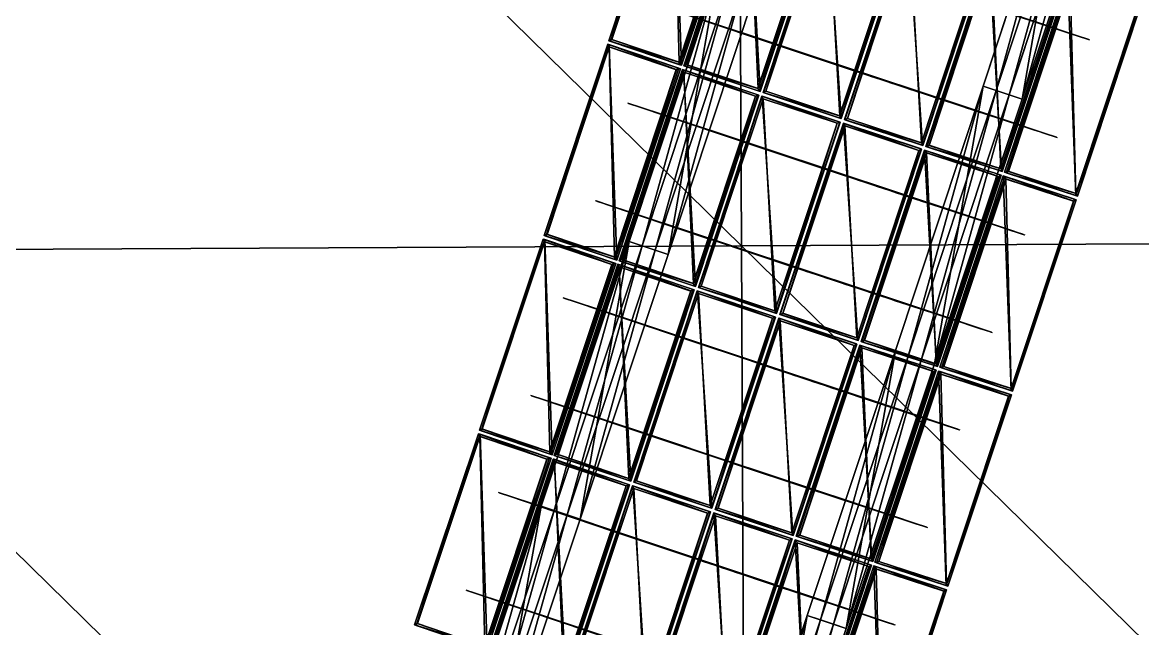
# Model space of a CAD drawing. Extents: x -372 to 678, y -263 to 741.
# Drawn here: x 304.01 to 317.63, y 336.3 to 343.66 of the extents above; entities that cross this region are included whole.
import ezdxf

# ---------------------------------------------------------------- set-up
doc = ezdxf.new("R2010")
doc.units = 0
doc.header["$LTSCALE"] = 0.0254
doc.layers.get('0').update_dxf_attribs({"linetype": 'CONTINUOUS'})
doc.layers.add('LOCATION_SNAPSHOT', color=144, linetype='CONTINUOUS')
doc.layers.add('LOCATION_TERRAIN', color=36, linetype='CONTINUOUS')

# ---------------------------------------------------------------- blocks, each defined once
blk = doc.blocks.new('LOCATION_SNAPSHOT_1')
at = {"color": 8}
mesh = blk.add_polyface(dxfattribs=at)
corners = [(-63.49, 214.773), (675.116, 740.668), (-66.007, 737.092), (677.638, 218.347)]
mesh.append_faces([[corners[k] for k in face] for face in [(0, 1, 2), (1, 0, 3)]], dxfattribs={"vtx0": -1, "color": 8})
blk = doc.blocks.new('LOCATION_TERRAIN_1')
at = {"color": 8}
mesh = blk.add_polyface(dxfattribs=at)
corners = [(312.754, 340.951, 6.52), (312.695, 353.387, 6.148), (300.133, 353.327, 5.016)]
mesh.append_faces([[corners[k] for k in face] for face in [(0, 1, 2)]], dxfattribs={"color": 8})
mesh = blk.add_polyface(dxfattribs=at)
corners = [(325.316, 341.012, 6.969), (325.256, 353.448, 6.771), (312.695, 353.387, 6.148)]
mesh.append_faces([[corners[k] for k in face] for face in [(0, 1, 2)]], dxfattribs={"color": 8})
mesh = blk.add_polyface(dxfattribs=at)
corners = [(325.316, 341.012, 6.969), (312.695, 353.387, 6.148), (312.754, 340.951, 6.52)]
mesh.append_faces([[corners[k] for k in face] for face in [(0, 1, 2)]], dxfattribs={"color": 8})
mesh = blk.add_polyface(dxfattribs=at)
corners = [(312.754, 340.951, 6.52), (300.133, 353.327, 5.016), (300.193, 340.89, 5.497)]
mesh.append_faces([[corners[k] for k in face] for face in [(0, 1, 2)]], dxfattribs={"color": 8})
mesh = blk.add_polyface(dxfattribs=at)
corners = [(325.376, 328.575, 6.893), (325.316, 341.012, 6.969), (312.754, 340.951, 6.52)]
mesh.append_faces([[corners[k] for k in face] for face in [(0, 1, 2)]], dxfattribs={"color": 8})
mesh = blk.add_polyface(dxfattribs=at)
corners = [(312.814, 328.515, 6.467), (312.754, 340.951, 6.52), (300.193, 340.89, 5.497)]
mesh.append_faces([[corners[k] for k in face] for face in [(0, 1, 2)]], dxfattribs={"color": 8})
mesh = blk.add_polyface(dxfattribs=at)
corners = [(312.814, 328.515, 6.467), (300.193, 340.89, 5.497), (300.253, 328.454, 5.627)]
mesh.append_faces([[corners[k] for k in face] for face in [(0, 1, 2)]], dxfattribs={"color": 8})
mesh = blk.add_polyface(dxfattribs=at)
corners = [(325.376, 328.575, 6.893), (312.754, 340.951, 6.52), (312.814, 328.515, 6.467)]
mesh.append_faces([[corners[k] for k in face] for face in [(0, 1, 2)]], dxfattribs={"color": 8})
blk = doc.blocks.new('GROUP_55')
at = {"color": 0}
for p, q in [((223.14, -2.671, 0.906), (219.754, -2.786, 0.871)), ((223.14, -2.671, 1.406), (219.754, -2.786, 1.371)), ((223.14, -2.671, 1.406), (219.754, -2.786, 1.371)), ((223.14, -2.671, 0.906), (219.754, -2.786, 0.871)), ((219.754, -2.786, 0.871), (216.366, -2.9, 0.836)), ((219.754, -2.786, 1.371), (216.366, -2.9, 1.336)), ((219.754, -2.786, 1.371), (216.366, -2.9, 1.336)), ((219.754, -2.786, 0.871), (216.366, -2.9, 0.836)), ((219.754, -2.786, 0.871), (219.76, -2.953, 0.871)), ((219.771, -3.286, 1.371), (219.754, -2.786, 1.371)), ((219.754, -2.786, 1.371), (219.754, -2.786, 0.871)), ((219.754, -2.786, 0.871), (219.76, -2.953, 0.871)), ((219.771, -3.286, 1.371), (219.754, -2.786, 1.371)), ((219.754, -2.786, 1.371), (219.754, -2.786, 0.871)), ((223.145, -2.837, 0.906), (219.76, -2.953, 0.871)), ((223.145, -2.837, 0.906), (219.76, -2.953, 0.871)), ((223.145, -2.837, 1.156), (219.76, -2.953, 1.121)), ((223.145, -2.837, 1.156), (219.76, -2.953, 1.121)), ((216.366, -2.9, 0.836), (212.973, -3.01, 0.801)), ((216.366, -2.9, 1.336), (212.973, -3.01, 1.301)), ((216.366, -2.9, 1.336), (212.973, -3.01, 1.301)), ((216.366, -2.9, 0.836), (212.973, -3.01, 0.801)), ((216.366, -2.9, 0.836), (216.372, -3.066, 0.836)), ((216.383, -3.399, 1.336), (216.366, -2.9, 1.336)), ((216.366, -2.9, 1.336), (216.366, -2.9, 0.836)), ((216.366, -2.9, 0.836), (216.372, -3.066, 0.836)), ((216.383, -3.399, 1.336), (216.366, -2.9, 1.336)), ((216.366, -2.9, 1.336), (216.366, -2.9, 0.836)), ((219.76, -2.953, 0.871), (216.372, -3.066, 0.836)), ((219.76, -2.953, 0.871), (216.372, -3.066, 0.836)), ((219.76, -2.953, 1.121), (216.372, -3.066, 1.086)), ((219.76, -2.953, 1.121), (216.372, -3.066, 1.086)), ((219.76, -2.953, 0.871), (219.76, -2.953, 1.121)), ((219.76, -2.953, 1.121), (219.766, -3.12, 1.121)), ((219.76, -2.953, 0.871), (219.76, -2.953, 1.121)), ((219.76, -2.953, 1.121), (219.766, -3.12, 1.121)), ((216.372, -3.066, 0.836), (212.978, -3.176, 0.801)), ((216.372, -3.066, 0.836), (212.978, -3.176, 0.801)), ((216.372, -3.066, 1.086), (212.978, -3.176, 1.051)), ((216.372, -3.066, 1.086), (212.978, -3.176, 1.051)), ((216.372, -3.066, 0.836), (216.372, -3.066, 1.086)), ((216.372, -3.066, 1.086), (216.377, -3.233, 1.086)), ((216.372, -3.066, 0.836), (216.372, -3.066, 1.086)), ((216.372, -3.066, 1.086), (216.377, -3.233, 1.086)), ((219.766, -3.12, 1.121), (216.377, -3.233, 1.086)), ((219.766, -3.12, 1.121), (216.377, -3.233, 1.086)), ((219.766, -3.12, 0.871), (216.377, -3.233, 0.836)), ((219.766, -3.12, 0.871), (216.377, -3.233, 0.836)), ((223.151, -3.004, 1.156), (219.766, -3.12, 1.121)), ((223.151, -3.004, 1.156), (219.766, -3.12, 1.121)), ((223.151, -3.004, 0.906), (219.766, -3.12, 0.871)), ((223.151, -3.004, 0.906), (219.766, -3.12, 0.871)), ((219.766, -3.12, 1.121), (219.766, -3.12, 0.871)), ((219.766, -3.12, 0.871), (219.771, -3.286, 0.871)), ((219.766, -3.12, 1.121), (219.766, -3.12, 0.871)), ((219.766, -3.12, 0.871), (219.771, -3.286, 0.871)), ((216.377, -3.233, 1.086), (212.984, -3.343, 1.051)), ((216.377, -3.233, 1.086), (212.984, -3.343, 1.051)), ((216.377, -3.233, 0.836), (212.984, -3.343, 0.801)), ((216.377, -3.233, 0.836), (212.984, -3.343, 0.801)), ((216.377, -3.233, 1.086), (216.377, -3.233, 0.836)), ((216.377, -3.233, 0.836), (216.383, -3.399, 0.836)), ((216.377, -3.233, 1.086), (216.377, -3.233, 0.836)), ((216.377, -3.233, 0.836), (216.383, -3.399, 0.836)), ((223.157, -3.17, 0.906), (219.771, -3.286, 0.871)), ((223.157, -3.17, 0.906), (219.771, -3.286, 0.871)), ((223.157, -3.17, 1.406), (219.771, -3.286, 1.371)), ((223.157, -3.17, 1.406), (219.771, -3.286, 1.371)), ((216.383, -3.399, 0.836), (212.989, -3.51, 0.801)), ((216.383, -3.399, 0.836), (212.989, -3.51, 0.801)), ((216.383, -3.399, 1.336), (212.989, -3.51, 1.301)), ((216.383, -3.399, 1.336), (212.989, -3.51, 1.301)), ((219.771, -3.286, 0.871), (216.383, -3.399, 0.836)), ((219.771, -3.286, 0.871), (216.383, -3.399, 0.836)), ((219.771, -3.286, 1.371), (216.383, -3.399, 1.336)), ((219.771, -3.286, 1.371), (216.383, -3.399, 1.336)), ((216.383, -3.399, 0.836), (216.383, -3.399, 1.336)), ((216.383, -3.399, 0.836), (216.383, -3.399, 1.336)), ((219.771, -3.286, 0.871), (219.771, -3.286, 1.371)), ((219.771, -3.286, 0.871), (219.771, -3.286, 1.371))]:
    blk.add_line(p, q, dxfattribs=at)
mesh = blk.add_polyface(dxfattribs=at)
corners = [(223.14, -2.671, 0.906), (219.76, -2.953, 0.871), (219.754, -2.786, 0.871), (223.145, -2.837, 0.906), (226.525, -2.552, 0.941), (226.531, -2.719, 0.941)]
mesh.append_faces([[corners[k] for k in face] for face in [(0, 1, 2), (3, 4, 5)]], dxfattribs={"vtx0": -1, "color": 0})
mesh.append_faces([[corners[k] for k in face] for face in [(1, 0, 3)]], dxfattribs={"vtx0": -1, "vtx1": -1, "color": 0})
mesh.append_faces([[corners[k] for k in face] for face in [(3, 0, 4)]], dxfattribs={"vtx0": -1, "vtx2": -1, "color": 0})
mesh = blk.add_polyface(dxfattribs=at)
corners = [(219.771, -3.286, 1.371), (223.14, -2.671, 1.406), (219.754, -2.786, 1.371), (223.157, -3.17, 1.406), (226.525, -2.552, 1.441), (226.543, -3.052, 1.441)]
mesh.append_faces([[corners[k] for k in face] for face in [(0, 1, 2), (4, 3, 5)]], dxfattribs={"vtx0": -1, "color": 0})
mesh.append_faces([[corners[k] for k in face] for face in [(1, 3, 4)]], dxfattribs={"vtx0": -1, "vtx1": -1, "color": 0})
mesh.append_faces([[corners[k] for k in face] for face in [(1, 0, 3)]], dxfattribs={"vtx0": -1, "vtx2": -1, "color": 0})
mesh = blk.add_polyface(dxfattribs=at)
corners = [(219.754, -2.786, 1.371), (223.14, -2.671, 0.906), (219.754, -2.786, 0.871), (223.14, -2.671, 1.406)]
mesh.append_faces([[corners[k] for k in face] for face in [(0, 1, 2), (1, 0, 3)]], dxfattribs={"vtx0": -1, "color": 0})
mesh = blk.add_polyface(dxfattribs=at)
corners = [(223.145, -2.837, 1.156), (219.766, -3.12, 1.121), (219.76, -2.953, 1.121), (223.151, -3.004, 1.156), (226.531, -2.719, 1.191), (226.537, -2.886, 1.191)]
mesh.append_faces([[corners[k] for k in face] for face in [(0, 1, 2), (3, 4, 5)]], dxfattribs={"vtx0": -1, "color": 0})
mesh.append_faces([[corners[k] for k in face] for face in [(1, 0, 3)]], dxfattribs={"vtx0": -1, "vtx1": -1, "color": 0})
mesh.append_faces([[corners[k] for k in face] for face in [(3, 0, 4)]], dxfattribs={"vtx0": -1, "vtx2": -1, "color": 0})
mesh = blk.add_polyface(dxfattribs=at)
corners = [(219.754, -2.786, 0.871), (216.372, -3.066, 0.836), (216.366, -2.9, 0.836), (219.76, -2.953, 0.871)]
mesh.append_faces([[corners[k] for k in face] for face in [(0, 1, 2), (1, 0, 3)]], dxfattribs={"vtx0": -1, "color": 0})
mesh = blk.add_polyface(dxfattribs=at)
corners = [(216.383, -3.399, 1.336), (219.754, -2.786, 1.371), (216.366, -2.9, 1.336), (219.771, -3.286, 1.371)]
mesh.append_faces([[corners[k] for k in face] for face in [(0, 1, 2), (1, 0, 3)]], dxfattribs={"vtx0": -1, "color": 0})
mesh = blk.add_polyface(dxfattribs=at)
corners = [(216.366, -2.9, 1.336), (219.754, -2.786, 0.871), (216.366, -2.9, 0.836), (219.754, -2.786, 1.371)]
mesh.append_faces([[corners[k] for k in face] for face in [(0, 1, 2), (1, 0, 3)]], dxfattribs={"vtx0": -1, "color": 0})
mesh = blk.add_polyface(dxfattribs=at)
corners = [(223.145, -2.837, 0.906), (219.76, -2.953, 1.121), (219.76, -2.953, 0.871), (223.145, -2.837, 1.156)]
mesh.append_faces([[corners[k] for k in face] for face in [(0, 1, 2), (1, 0, 3)]], dxfattribs={"vtx0": -1, "color": 0})
mesh = blk.add_polyface(dxfattribs=at)
corners = [(216.366, -2.9, 0.836), (212.978, -3.176, 0.801), (212.973, -3.01, 0.801), (216.372, -3.066, 0.836)]
mesh.append_faces([[corners[k] for k in face] for face in [(0, 1, 2), (1, 0, 3)]], dxfattribs={"vtx0": -1, "color": 0})
mesh = blk.add_polyface(dxfattribs=at)
corners = [(212.989, -3.51, 1.301), (216.366, -2.9, 1.336), (212.973, -3.01, 1.301), (216.383, -3.399, 1.336)]
mesh.append_faces([[corners[k] for k in face] for face in [(0, 1, 2), (1, 0, 3)]], dxfattribs={"vtx0": -1, "color": 0})
mesh = blk.add_polyface(dxfattribs=at)
corners = [(212.973, -3.01, 1.301), (216.366, -2.9, 0.836), (212.973, -3.01, 0.801), (216.366, -2.9, 1.336)]
mesh.append_faces([[corners[k] for k in face] for face in [(0, 1, 2), (1, 0, 3)]], dxfattribs={"vtx0": -1, "color": 0})
mesh = blk.add_polyface(dxfattribs=at)
corners = [(219.76, -2.953, 0.871), (216.372, -3.066, 1.086), (216.372, -3.066, 0.836), (219.76, -2.953, 1.121)]
mesh.append_faces([[corners[k] for k in face] for face in [(0, 1, 2), (1, 0, 3)]], dxfattribs={"vtx0": -1, "color": 0})
mesh = blk.add_polyface(dxfattribs=at)
corners = [(219.76, -2.953, 1.121), (216.377, -3.233, 1.086), (216.372, -3.066, 1.086), (219.766, -3.12, 1.121)]
mesh.append_faces([[corners[k] for k in face] for face in [(0, 1, 2), (1, 0, 3)]], dxfattribs={"vtx0": -1, "color": 0})
mesh = blk.add_polyface(dxfattribs=at)
corners = [(223.151, -3.004, 0.906), (219.771, -3.286, 0.871), (219.766, -3.12, 0.871), (223.157, -3.17, 0.906), (226.537, -2.886, 0.941), (226.543, -3.052, 0.941)]
mesh.append_faces([[corners[k] for k in face] for face in [(0, 1, 2), (3, 4, 5)]], dxfattribs={"vtx0": -1, "color": 0})
mesh.append_faces([[corners[k] for k in face] for face in [(1, 0, 3)]], dxfattribs={"vtx0": -1, "vtx1": -1, "color": 0})
mesh.append_faces([[corners[k] for k in face] for face in [(3, 0, 4)]], dxfattribs={"vtx0": -1, "vtx2": -1, "color": 0})
mesh = blk.add_polyface(dxfattribs=at)
corners = [(216.372, -3.066, 0.836), (212.978, -3.176, 1.051), (212.978, -3.176, 0.801), (216.372, -3.066, 1.086)]
mesh.append_faces([[corners[k] for k in face] for face in [(0, 1, 2), (1, 0, 3)]], dxfattribs={"vtx0": -1, "color": 0})
mesh = blk.add_polyface(dxfattribs=at)
corners = [(216.372, -3.066, 1.086), (212.984, -3.343, 1.051), (212.978, -3.176, 1.051), (216.377, -3.233, 1.086)]
mesh.append_faces([[corners[k] for k in face] for face in [(0, 1, 2), (1, 0, 3)]], dxfattribs={"vtx0": -1, "color": 0})
mesh = blk.add_polyface(dxfattribs=at)
corners = [(216.377, -3.233, 1.086), (219.766, -3.12, 0.871), (216.377, -3.233, 0.836), (219.766, -3.12, 1.121)]
mesh.append_faces([[corners[k] for k in face] for face in [(0, 1, 2), (1, 0, 3)]], dxfattribs={"vtx0": -1, "color": 0})
mesh = blk.add_polyface(dxfattribs=at)
corners = [(219.766, -3.12, 0.871), (216.383, -3.399, 0.836), (216.377, -3.233, 0.836), (219.771, -3.286, 0.871)]
mesh.append_faces([[corners[k] for k in face] for face in [(0, 1, 2), (1, 0, 3)]], dxfattribs={"vtx0": -1, "color": 0})
mesh = blk.add_polyface(dxfattribs=at)
corners = [(219.766, -3.12, 1.121), (223.151, -3.004, 0.906), (219.766, -3.12, 0.871), (223.151, -3.004, 1.156)]
mesh.append_faces([[corners[k] for k in face] for face in [(0, 1, 2), (1, 0, 3)]], dxfattribs={"vtx0": -1, "color": 0})
mesh = blk.add_polyface(dxfattribs=at)
corners = [(212.984, -3.343, 1.051), (216.377, -3.233, 0.836), (212.984, -3.343, 0.801), (216.377, -3.233, 1.086)]
mesh.append_faces([[corners[k] for k in face] for face in [(0, 1, 2), (1, 0, 3)]], dxfattribs={"vtx0": -1, "color": 0})
mesh = blk.add_polyface(dxfattribs=at)
corners = [(216.377, -3.233, 0.836), (212.989, -3.51, 0.801), (212.984, -3.343, 0.801), (216.383, -3.399, 0.836)]
mesh.append_faces([[corners[k] for k in face] for face in [(0, 1, 2), (1, 0, 3)]], dxfattribs={"vtx0": -1, "color": 0})
mesh = blk.add_polyface(dxfattribs=at)
corners = [(223.157, -3.17, 0.906), (219.771, -3.286, 1.371), (219.771, -3.286, 0.871), (223.157, -3.17, 1.406)]
mesh.append_faces([[corners[k] for k in face] for face in [(0, 1, 2), (1, 0, 3)]], dxfattribs={"vtx0": -1, "color": 0})
mesh = blk.add_polyface(dxfattribs=at)
corners = [(216.383, -3.399, 0.836), (212.989, -3.51, 1.301), (212.989, -3.51, 0.801), (216.383, -3.399, 1.336)]
mesh.append_faces([[corners[k] for k in face] for face in [(0, 1, 2), (1, 0, 3)]], dxfattribs={"vtx0": -1, "color": 0})
mesh = blk.add_polyface(dxfattribs=at)
corners = [(219.771, -3.286, 0.871), (216.383, -3.399, 1.336), (216.383, -3.399, 0.836), (219.771, -3.286, 1.371)]
mesh.append_faces([[corners[k] for k in face] for face in [(0, 1, 2), (1, 0, 3)]], dxfattribs={"vtx0": -1, "color": 0})
blk = doc.blocks.new('GROUP264_1')
at = {"color": 9}
blk.add_blockref('GROUP_55', (0, 0), dxfattribs=at)
blk = doc.blocks.new('GROUP263_1')
at = {"color": 0}
blk.add_blockref('GROUP264_1', (0, 0), dxfattribs=at)
blk = doc.blocks.new('GROUP_56')
at = {"color": 0}
for p, q in [((226.587, -2.553, 0.941), (223.201, -2.671, 0.906)), ((226.587, -2.553, 1.441), (223.201, -2.671, 1.406)), ((226.587, -2.553, 1.441), (223.201, -2.671, 1.406)), ((226.587, -2.553, 0.941), (223.201, -2.671, 0.906)), ((223.201, -2.671, 0.906), (219.815, -2.787, 0.871)), ((223.201, -2.671, 1.406), (219.815, -2.787, 1.371)), ((223.201, -2.671, 1.406), (219.815, -2.787, 1.371)), ((223.201, -2.671, 0.906), (219.815, -2.787, 0.871)), ((223.201, -2.671, 1.406), (223.201, -2.671, 0.906)), ((223.201, -2.671, 1.406), (223.201, -2.671, 0.906)), ((226.593, -2.72, 0.941), (223.206, -2.838, 0.906)), ((226.593, -2.72, 1.191), (223.206, -2.838, 1.156)), ((226.593, -2.72, 0.941), (223.206, -2.838, 0.906)), ((226.593, -2.72, 1.191), (223.206, -2.838, 1.156)), ((219.815, -2.787, 0.871), (216.426, -2.9, 0.836)), ((219.815, -2.787, 1.371), (216.426, -2.9, 1.336)), ((219.815, -2.787, 1.371), (216.426, -2.9, 1.336)), ((219.815, -2.787, 0.871), (216.426, -2.9, 0.836)), ((219.815, -2.787, 0.871), (219.82, -2.954, 0.871)), ((219.831, -3.287, 1.371), (219.815, -2.787, 1.371)), ((219.815, -2.787, 1.371), (219.815, -2.787, 0.871)), ((219.815, -2.787, 0.871), (219.82, -2.954, 0.871)), ((219.831, -3.287, 1.371), (219.815, -2.787, 1.371)), ((219.815, -2.787, 1.371), (219.815, -2.787, 0.871)), ((223.206, -2.838, 0.906), (219.82, -2.954, 0.871)), ((223.206, -2.838, 0.906), (219.82, -2.954, 0.871)), ((223.206, -2.838, 1.156), (219.82, -2.954, 1.121)), ((223.206, -2.838, 1.156), (219.82, -2.954, 1.121)), ((223.206, -2.838, 0.906), (223.206, -2.838, 1.156)), ((223.206, -2.838, 0.906), (223.206, -2.838, 1.156)), ((216.426, -2.9, 0.836), (213.031, -3.011, 0.801)), ((216.426, -2.9, 1.336), (213.031, -3.011, 1.301)), ((216.426, -2.9, 1.336), (213.031, -3.011, 1.301)), ((216.426, -2.9, 0.836), (213.031, -3.011, 0.801)), ((216.426, -2.9, 0.836), (216.431, -3.067, 0.836)), ((216.442, -3.4, 1.336), (216.426, -2.9, 1.336)), ((216.426, -2.9, 1.336), (216.426, -2.9, 0.836)), ((216.426, -2.9, 0.836), (216.431, -3.067, 0.836)), ((216.442, -3.4, 1.336), (216.426, -2.9, 1.336)), ((216.426, -2.9, 1.336), (216.426, -2.9, 0.836)), ((219.82, -2.954, 0.871), (216.431, -3.067, 0.836)), ((219.82, -2.954, 0.871), (216.431, -3.067, 0.836)), ((219.82, -2.954, 1.121), (216.431, -3.067, 1.086)), ((219.82, -2.954, 1.121), (216.431, -3.067, 1.086)), ((219.82, -2.954, 0.871), (219.82, -2.954, 1.121)), ((219.82, -2.954, 1.121), (219.826, -3.12, 1.121)), ((219.82, -2.954, 0.871), (219.82, -2.954, 1.121)), ((219.82, -2.954, 1.121), (219.826, -3.12, 1.121)), ((226.599, -2.886, 1.191), (223.212, -3.005, 1.156)), ((226.599, -2.886, 0.941), (223.212, -3.005, 0.906)), ((226.599, -2.886, 1.191), (223.212, -3.005, 1.156)), ((226.599, -2.886, 0.941), (223.212, -3.005, 0.906)), ((216.431, -3.067, 0.836), (213.037, -3.177, 0.801)), ((216.431, -3.067, 0.836), (213.037, -3.177, 0.801)), ((216.431, -3.067, 1.086), (213.037, -3.177, 1.051)), ((216.431, -3.067, 1.086), (213.037, -3.177, 1.051)), ((216.431, -3.067, 0.836), (216.431, -3.067, 1.086)), ((216.431, -3.067, 1.086), (216.437, -3.234, 1.086)), ((216.431, -3.067, 0.836), (216.431, -3.067, 1.086)), ((216.431, -3.067, 1.086), (216.437, -3.234, 1.086)), ((219.826, -3.12, 1.121), (216.437, -3.234, 1.086)), ((219.826, -3.12, 1.121), (216.437, -3.234, 1.086)), ((219.826, -3.12, 0.871), (216.437, -3.234, 0.836)), ((219.826, -3.12, 0.871), (216.437, -3.234, 0.836)), ((223.212, -3.005, 1.156), (219.826, -3.12, 1.121)), ((223.212, -3.005, 1.156), (219.826, -3.12, 1.121)), ((223.212, -3.005, 0.906), (219.826, -3.12, 0.871)), ((223.212, -3.005, 0.906), (219.826, -3.12, 0.871)), ((219.826, -3.12, 1.121), (219.826, -3.12, 0.871)), ((219.826, -3.12, 0.871), (219.831, -3.287, 0.871)), ((219.826, -3.12, 1.121), (219.826, -3.12, 0.871)), ((219.826, -3.12, 0.871), (219.831, -3.287, 0.871)), ((223.212, -3.005, 1.156), (223.212, -3.005, 0.906)), ((223.212, -3.005, 1.156), (223.212, -3.005, 0.906)), ((226.605, -3.053, 0.941), (223.218, -3.171, 0.906)), ((226.605, -3.053, 1.441), (223.218, -3.171, 1.406)), ((226.605, -3.053, 0.941), (223.218, -3.171, 0.906)), ((226.605, -3.053, 1.441), (223.218, -3.171, 1.406)), ((216.437, -3.234, 1.086), (213.042, -3.344, 1.051)), ((216.437, -3.234, 1.086), (213.042, -3.344, 1.051)), ((216.437, -3.234, 0.836), (213.042, -3.344, 0.801)), ((216.437, -3.234, 0.836), (213.042, -3.344, 0.801)), ((216.437, -3.234, 1.086), (216.437, -3.234, 0.836)), ((216.437, -3.234, 0.836), (216.442, -3.4, 0.836)), ((216.437, -3.234, 1.086), (216.437, -3.234, 0.836)), ((216.437, -3.234, 0.836), (216.442, -3.4, 0.836)), ((223.218, -3.171, 0.906), (219.831, -3.287, 0.871)), ((223.218, -3.171, 0.906), (219.831, -3.287, 0.871)), ((223.218, -3.171, 1.406), (219.831, -3.287, 1.371)), ((223.218, -3.171, 1.406), (219.831, -3.287, 1.371)), ((223.218, -3.171, 0.906), (223.218, -3.171, 1.406)), ((223.218, -3.171, 0.906), (223.218, -3.171, 1.406)), ((216.442, -3.4, 0.836), (213.047, -3.51, 0.801)), ((216.442, -3.4, 0.836), (213.047, -3.51, 0.801)), ((216.442, -3.4, 1.336), (213.047, -3.51, 1.301)), ((216.442, -3.4, 1.336), (213.047, -3.51, 1.301)), ((219.831, -3.287, 0.871), (216.442, -3.4, 0.836)), ((219.831, -3.287, 0.871), (216.442, -3.4, 0.836)), ((219.831, -3.287, 1.371), (216.442, -3.4, 1.336)), ((219.831, -3.287, 1.371), (216.442, -3.4, 1.336)), ((216.442, -3.4, 0.836), (216.442, -3.4, 1.336)), ((216.442, -3.4, 0.836), (216.442, -3.4, 1.336)), ((219.831, -3.287, 0.871), (219.831, -3.287, 1.371)), ((219.831, -3.287, 0.871), (219.831, -3.287, 1.371))]:
    blk.add_line(p, q, dxfattribs=at)
mesh = blk.add_polyface(dxfattribs=at)
corners = [(223.201, -2.671, 0.906), (219.82, -2.954, 0.871), (219.815, -2.787, 0.871), (223.206, -2.838, 0.906), (226.587, -2.553, 0.941), (226.593, -2.72, 0.941)]
mesh.append_faces([[corners[k] for k in face] for face in [(0, 1, 2), (3, 4, 5)]], dxfattribs={"vtx0": -1, "color": 0})
mesh.append_faces([[corners[k] for k in face] for face in [(1, 0, 3)]], dxfattribs={"vtx0": -1, "vtx1": -1, "color": 0})
mesh.append_faces([[corners[k] for k in face] for face in [(3, 0, 4)]], dxfattribs={"vtx0": -1, "vtx2": -1, "color": 0})
mesh = blk.add_polyface(dxfattribs=at)
corners = [(219.831, -3.287, 1.371), (223.201, -2.671, 1.406), (219.815, -2.787, 1.371), (223.218, -3.171, 1.406), (226.587, -2.553, 1.441), (226.605, -3.053, 1.441)]
mesh.append_faces([[corners[k] for k in face] for face in [(0, 1, 2), (4, 3, 5)]], dxfattribs={"vtx0": -1, "color": 0})
mesh.append_faces([[corners[k] for k in face] for face in [(1, 3, 4)]], dxfattribs={"vtx0": -1, "vtx1": -1, "color": 0})
mesh.append_faces([[corners[k] for k in face] for face in [(1, 0, 3)]], dxfattribs={"vtx0": -1, "vtx2": -1, "color": 0})
mesh = blk.add_polyface(dxfattribs=at)
corners = [(223.201, -2.671, 1.406), (226.587, -2.553, 0.941), (223.201, -2.671, 0.906), (226.587, -2.553, 1.441)]
mesh.append_faces([[corners[k] for k in face] for face in [(0, 1, 2), (1, 0, 3)]], dxfattribs={"vtx0": -1, "color": 0})
mesh = blk.add_polyface(dxfattribs=at)
corners = [(219.815, -2.787, 1.371), (223.201, -2.671, 0.906), (219.815, -2.787, 0.871), (223.201, -2.671, 1.406)]
mesh.append_faces([[corners[k] for k in face] for face in [(0, 1, 2), (1, 0, 3)]], dxfattribs={"vtx0": -1, "color": 0})
mesh = blk.add_polyface(dxfattribs=at)
corners = [(223.206, -2.838, 1.156), (219.826, -3.12, 1.121), (219.82, -2.954, 1.121), (223.212, -3.005, 1.156), (226.593, -2.72, 1.191), (226.599, -2.886, 1.191)]
mesh.append_faces([[corners[k] for k in face] for face in [(0, 1, 2), (3, 4, 5)]], dxfattribs={"vtx0": -1, "color": 0})
mesh.append_faces([[corners[k] for k in face] for face in [(1, 0, 3)]], dxfattribs={"vtx0": -1, "vtx1": -1, "color": 0})
mesh.append_faces([[corners[k] for k in face] for face in [(3, 0, 4)]], dxfattribs={"vtx0": -1, "vtx2": -1, "color": 0})
mesh = blk.add_polyface(dxfattribs=at)
corners = [(226.593, -2.72, 0.941), (223.206, -2.838, 1.156), (223.206, -2.838, 0.906), (226.593, -2.72, 1.191)]
mesh.append_faces([[corners[k] for k in face] for face in [(0, 1, 2), (1, 0, 3)]], dxfattribs={"vtx0": -1, "color": 0})
mesh = blk.add_polyface(dxfattribs=at)
corners = [(219.815, -2.787, 0.871), (216.431, -3.067, 0.836), (216.426, -2.9, 0.836), (219.82, -2.954, 0.871)]
mesh.append_faces([[corners[k] for k in face] for face in [(0, 1, 2), (1, 0, 3)]], dxfattribs={"vtx0": -1, "color": 0})
mesh = blk.add_polyface(dxfattribs=at)
corners = [(216.442, -3.4, 1.336), (219.815, -2.787, 1.371), (216.426, -2.9, 1.336), (219.831, -3.287, 1.371)]
mesh.append_faces([[corners[k] for k in face] for face in [(0, 1, 2), (1, 0, 3)]], dxfattribs={"vtx0": -1, "color": 0})
mesh = blk.add_polyface(dxfattribs=at)
corners = [(216.426, -2.9, 1.336), (219.815, -2.787, 0.871), (216.426, -2.9, 0.836), (219.815, -2.787, 1.371)]
mesh.append_faces([[corners[k] for k in face] for face in [(0, 1, 2), (1, 0, 3)]], dxfattribs={"vtx0": -1, "color": 0})
mesh = blk.add_polyface(dxfattribs=at)
corners = [(223.206, -2.838, 0.906), (219.82, -2.954, 1.121), (219.82, -2.954, 0.871), (223.206, -2.838, 1.156)]
mesh.append_faces([[corners[k] for k in face] for face in [(0, 1, 2), (1, 0, 3)]], dxfattribs={"vtx0": -1, "color": 0})
mesh = blk.add_polyface(dxfattribs=at)
corners = [(216.426, -2.9, 0.836), (213.037, -3.177, 0.801), (213.031, -3.011, 0.801), (216.431, -3.067, 0.836)]
mesh.append_faces([[corners[k] for k in face] for face in [(0, 1, 2), (1, 0, 3)]], dxfattribs={"vtx0": -1, "color": 0})
mesh = blk.add_polyface(dxfattribs=at)
corners = [(213.047, -3.51, 1.301), (216.426, -2.9, 1.336), (213.031, -3.011, 1.301), (216.442, -3.4, 1.336)]
mesh.append_faces([[corners[k] for k in face] for face in [(0, 1, 2), (1, 0, 3)]], dxfattribs={"vtx0": -1, "color": 0})
mesh = blk.add_polyface(dxfattribs=at)
corners = [(213.031, -3.011, 1.301), (216.426, -2.9, 0.836), (213.031, -3.011, 0.801), (216.426, -2.9, 1.336)]
mesh.append_faces([[corners[k] for k in face] for face in [(0, 1, 2), (1, 0, 3)]], dxfattribs={"vtx0": -1, "color": 0})
mesh = blk.add_polyface(dxfattribs=at)
corners = [(219.82, -2.954, 0.871), (216.431, -3.067, 1.086), (216.431, -3.067, 0.836), (219.82, -2.954, 1.121)]
mesh.append_faces([[corners[k] for k in face] for face in [(0, 1, 2), (1, 0, 3)]], dxfattribs={"vtx0": -1, "color": 0})
mesh = blk.add_polyface(dxfattribs=at)
corners = [(219.82, -2.954, 1.121), (216.437, -3.234, 1.086), (216.431, -3.067, 1.086), (219.826, -3.12, 1.121)]
mesh.append_faces([[corners[k] for k in face] for face in [(0, 1, 2), (1, 0, 3)]], dxfattribs={"vtx0": -1, "color": 0})
mesh = blk.add_polyface(dxfattribs=at)
corners = [(223.212, -3.005, 0.906), (219.831, -3.287, 0.871), (219.826, -3.12, 0.871), (223.218, -3.171, 0.906), (226.599, -2.886, 0.941), (226.605, -3.053, 0.941)]
mesh.append_faces([[corners[k] for k in face] for face in [(0, 1, 2), (3, 4, 5)]], dxfattribs={"vtx0": -1, "color": 0})
mesh.append_faces([[corners[k] for k in face] for face in [(1, 0, 3)]], dxfattribs={"vtx0": -1, "vtx1": -1, "color": 0})
mesh.append_faces([[corners[k] for k in face] for face in [(3, 0, 4)]], dxfattribs={"vtx0": -1, "vtx2": -1, "color": 0})
mesh = blk.add_polyface(dxfattribs=at)
corners = [(223.212, -3.005, 1.156), (226.599, -2.886, 0.941), (223.212, -3.005, 0.906), (226.599, -2.886, 1.191)]
mesh.append_faces([[corners[k] for k in face] for face in [(0, 1, 2), (1, 0, 3)]], dxfattribs={"vtx0": -1, "color": 0})
mesh = blk.add_polyface(dxfattribs=at)
corners = [(216.431, -3.067, 0.836), (213.037, -3.177, 1.051), (213.037, -3.177, 0.801), (216.431, -3.067, 1.086)]
mesh.append_faces([[corners[k] for k in face] for face in [(0, 1, 2), (1, 0, 3)]], dxfattribs={"vtx0": -1, "color": 0})
mesh = blk.add_polyface(dxfattribs=at)
corners = [(216.431, -3.067, 1.086), (213.042, -3.344, 1.051), (213.037, -3.177, 1.051), (216.437, -3.234, 1.086)]
mesh.append_faces([[corners[k] for k in face] for face in [(0, 1, 2), (1, 0, 3)]], dxfattribs={"vtx0": -1, "color": 0})
mesh = blk.add_polyface(dxfattribs=at)
corners = [(216.437, -3.234, 1.086), (219.826, -3.12, 0.871), (216.437, -3.234, 0.836), (219.826, -3.12, 1.121)]
mesh.append_faces([[corners[k] for k in face] for face in [(0, 1, 2), (1, 0, 3)]], dxfattribs={"vtx0": -1, "color": 0})
mesh = blk.add_polyface(dxfattribs=at)
corners = [(219.826, -3.12, 0.871), (216.442, -3.4, 0.836), (216.437, -3.234, 0.836), (219.831, -3.287, 0.871)]
mesh.append_faces([[corners[k] for k in face] for face in [(0, 1, 2), (1, 0, 3)]], dxfattribs={"vtx0": -1, "color": 0})
mesh = blk.add_polyface(dxfattribs=at)
corners = [(219.826, -3.12, 1.121), (223.212, -3.005, 0.906), (219.826, -3.12, 0.871), (223.212, -3.005, 1.156)]
mesh.append_faces([[corners[k] for k in face] for face in [(0, 1, 2), (1, 0, 3)]], dxfattribs={"vtx0": -1, "color": 0})
mesh = blk.add_polyface(dxfattribs=at)
corners = [(226.605, -3.053, 0.941), (223.218, -3.171, 1.406), (223.218, -3.171, 0.906), (226.605, -3.053, 1.441)]
mesh.append_faces([[corners[k] for k in face] for face in [(0, 1, 2), (1, 0, 3)]], dxfattribs={"vtx0": -1, "color": 0})
mesh = blk.add_polyface(dxfattribs=at)
corners = [(213.042, -3.344, 1.051), (216.437, -3.234, 0.836), (213.042, -3.344, 0.801), (216.437, -3.234, 1.086)]
mesh.append_faces([[corners[k] for k in face] for face in [(0, 1, 2), (1, 0, 3)]], dxfattribs={"vtx0": -1, "color": 0})
mesh = blk.add_polyface(dxfattribs=at)
corners = [(216.437, -3.234, 0.836), (213.047, -3.51, 0.801), (213.042, -3.344, 0.801), (216.442, -3.4, 0.836)]
mesh.append_faces([[corners[k] for k in face] for face in [(0, 1, 2), (1, 0, 3)]], dxfattribs={"vtx0": -1, "color": 0})
mesh = blk.add_polyface(dxfattribs=at)
corners = [(223.218, -3.171, 0.906), (219.831, -3.287, 1.371), (219.831, -3.287, 0.871), (223.218, -3.171, 1.406)]
mesh.append_faces([[corners[k] for k in face] for face in [(0, 1, 2), (1, 0, 3)]], dxfattribs={"vtx0": -1, "color": 0})
mesh = blk.add_polyface(dxfattribs=at)
corners = [(216.442, -3.4, 0.836), (213.047, -3.51, 1.301), (213.047, -3.51, 0.801), (216.442, -3.4, 1.336)]
mesh.append_faces([[corners[k] for k in face] for face in [(0, 1, 2), (1, 0, 3)]], dxfattribs={"vtx0": -1, "color": 0})
mesh = blk.add_polyface(dxfattribs=at)
corners = [(219.831, -3.287, 0.871), (216.442, -3.4, 1.336), (216.442, -3.4, 0.836), (219.831, -3.287, 1.371)]
mesh.append_faces([[corners[k] for k in face] for face in [(0, 1, 2), (1, 0, 3)]], dxfattribs={"vtx0": -1, "color": 0})
blk = doc.blocks.new('GROUP265_1')
at = {"color": 9}
blk.add_blockref('GROUP_56', (0, 0), dxfattribs=at)
blk = doc.blocks.new('GROUP264_2')
at = {"color": 0}
blk.add_blockref('GROUP265_1', (0, 0), dxfattribs=at)
blk = doc.blocks.new('SOLAR_PANEL_1')
at = {"color": 0}
for p, q in [((0, 0.025), (0, 2.475)), ((0, 2.475), (1, 2.475)), ((0, 2.475), (1, 2.475)), ((0, 2.475), (0, 2.475, 0.05)), ((0, 2.475, 0.05), (1, 2.475, 0.05)), ((0, 0.025), (0, 2.475)), ((0, 0.025, 0.05), (0, 2.475, 0.05)), ((0, 2.475), (0, 2.475, 0.05)), ((0, 2.475, 0.05), (1, 2.475, 0.05)), ((0, 0.025, 0.05), (0, 2.475, 0.05)), ((1, 2.475), (1, 0.025)), ((1, 2.475), (1, 0.025)), ((1, 2.475), (1, 2.475, 0.05)), ((1, 2.475, 0.05), (1, 0.025, 0.05)), ((1, 2.475), (1, 2.475, 0.05)), ((1, 2.475, 0.05), (1, 0.025, 0.05)), ((0.975, 2.45, 0.05), (0.025, 2.45, 0.05)), ((0.025, 2.45, 0.05), (0.025, 0.05, 0.05)), ((0.975, 2.45, 0.05), (0.025, 2.45, 0.05)), ((0.025, 2.45, 0.05), (0.025, 2.45, 0.04)), ((0.975, 2.45, 0.04), (0.025, 2.45, 0.04)), ((0.025, 2.45, 0.05), (0.025, 0.05, 0.05)), ((0.025, 2.45, 0.04), (0.025, 0.05, 0.04)), ((0.025, 2.45, 0.05), (0.025, 2.45, 0.04)), ((0.025, 2.45, 0.04), (0.025, 0.05, 0.04)), ((0.975, 2.45, 0.04), (0.025, 2.45, 0.04)), ((0.975, 0.05, 0.05), (0.975, 2.45, 0.05)), ((0.975, 2.45, 0.05), (0.975, 2.45, 0.04)), ((0.975, 0.05, 0.05), (0.975, 2.45, 0.05)), ((0.975, 2.45, 0.05), (0.975, 2.45, 0.04)), ((0.975, 0.05, 0.04), (0.975, 2.45, 0.04)), ((0.975, 0.05, 0.04), (0.975, 2.45, 0.04)), ((1, 0.025), (0, 0.025)), ((0, 0.025), (0, 0.025, 0.05)), ((1, 0.025), (0, 0.025)), ((1, 0.025, 0.05), (0, 0.025, 0.05)), ((0, 0.025), (0, 0.025, 0.05)), ((1, 0.025, 0.05), (0, 0.025, 0.05)), ((0.025, 0.05, 0.05), (0.975, 0.05, 0.05)), ((0.025, 0.05, 0.05), (0.025, 0.05, 0.04)), ((0.025, 0.05, 0.05), (0.975, 0.05, 0.05)), ((0.025, 0.05, 0.04), (0.975, 0.05, 0.04)), ((0.025, 0.05, 0.05), (0.025, 0.05, 0.04)), ((0.025, 0.05, 0.04), (0.975, 0.05, 0.04)), ((0.975, 0.05, 0.05), (0.975, 0.05, 0.04)), ((0.975, 0.05, 0.05), (0.975, 0.05, 0.04)), ((1, 0.025), (1, 0.025, 0.05)), ((1, 0.025), (1, 0.025, 0.05))]:
    blk.add_line(p, q, dxfattribs=at)
mesh = blk.add_polyface(dxfattribs=at)
corners = [(0, 2.475), (1, 0.025), (0, 0.025), (1, 2.475)]
mesh.append_faces([[corners[k] for k in face] for face in [(0, 1, 2), (1, 0, 3)]], dxfattribs={"vtx0": -1, "color": 0})
mesh = blk.add_polyface(dxfattribs=at)
corners = [(0, 2.475, 0.05), (1, 2.475), (0, 2.475), (1, 2.475, 0.05)]
mesh.append_faces([[corners[k] for k in face] for face in [(0, 1, 2), (1, 0, 3)]], dxfattribs={"vtx0": -1, "color": 0})
mesh = blk.add_polyface(dxfattribs=at)
corners = [(0, 2.475, 0.05), (0, 0.025), (0, 0.025, 0.05), (0, 2.475)]
mesh.append_faces([[corners[k] for k in face] for face in [(0, 1, 2), (1, 0, 3)]], dxfattribs={"vtx0": -1, "color": 0})
mesh = blk.add_polyface(dxfattribs=at)
corners = [(0, 0.025, 0.05), (0.025, 0.05, 0.05), (0, 2.475, 0.05), (1, 0.025, 0.05), (0.975, 0.05, 0.05), (0.975, 2.45, 0.05), (0.025, 2.45, 0.05), (1, 2.475, 0.05)]
mesh.append_faces([[corners[k] for k in face] for face in [(0, 1, 2), (1, 3, 4), (4, 3, 5), (2, 6, 7), (6, 2, 1), (7, 5, 3)]], dxfattribs={"vtx0": -1, "vtx1": -1, "color": 0})
mesh.append_faces([[corners[k] for k in face] for face in [(1, 0, 3), (7, 6, 5)]], dxfattribs={"vtx0": -1, "vtx2": -1, "color": 0})
mesh = blk.add_polyface(dxfattribs=at)
corners = [(1, 2.475), (1, 0.025, 0.05), (1, 0.025), (1, 2.475, 0.05)]
mesh.append_faces([[corners[k] for k in face] for face in [(0, 1, 2), (1, 0, 3)]], dxfattribs={"vtx0": -1, "color": 0})
mesh = blk.add_polyface(dxfattribs=at)
corners = [(0.975, 2.45, 0.05), (0.025, 2.45, 0.04), (0.975, 2.45, 0.04), (0.025, 2.45, 0.05)]
mesh.append_faces([[corners[k] for k in face] for face in [(0, 1, 2), (1, 0, 3)]], dxfattribs={"vtx0": -1, "color": 0})
mesh = blk.add_polyface(dxfattribs=at)
corners = [(0.025, 2.45, 0.04), (0.025, 0.05, 0.05), (0.025, 0.05, 0.04), (0.025, 2.45, 0.05)]
mesh.append_faces([[corners[k] for k in face] for face in [(0, 1, 2), (1, 0, 3)]], dxfattribs={"vtx0": -1, "color": 0})
at = {"color": 153}
mesh = blk.add_polyface(dxfattribs=at)
corners = [(0.975, 0.05, 0.04), (0.025, 2.45, 0.04), (0.025, 0.05, 0.04), (0.975, 2.45, 0.04)]
mesh.append_faces([[corners[k] for k in face] for face in [(0, 1, 2), (1, 0, 3)]], dxfattribs={"vtx0": -1, "color": 153})
at = {"color": 0}
mesh = blk.add_polyface(dxfattribs=at)
corners = [(0.975, 2.45, 0.05), (0.975, 0.05, 0.04), (0.975, 0.05, 0.05), (0.975, 2.45, 0.04)]
mesh.append_faces([[corners[k] for k in face] for face in [(0, 1, 2), (1, 0, 3)]], dxfattribs={"vtx0": -1, "color": 0})
mesh = blk.add_polyface(dxfattribs=at)
corners = [(1, 0.025), (0, 0.025, 0.05), (0, 0.025), (1, 0.025, 0.05)]
mesh.append_faces([[corners[k] for k in face] for face in [(0, 1, 2), (1, 0, 3)]], dxfattribs={"vtx0": -1, "color": 0})
mesh = blk.add_polyface(dxfattribs=at)
corners = [(0.025, 0.05, 0.04), (0.975, 0.05, 0.05), (0.975, 0.05, 0.04), (0.025, 0.05, 0.05)]
mesh.append_faces([[corners[k] for k in face] for face in [(0, 1, 2), (1, 0, 3)]], dxfattribs={"vtx0": -1, "color": 0})
blk = doc.blocks.new('SOLAR_PANEL_STRUCTURE')
at = {"color": 0}
for p, q in [((5.014, 0, -0.009), (2.98, 0, -0.009)), ((2.98, 0, 0.031), (3.456, 0, 0.031)), ((3.456, 0, 0.031), (2.98, 0, 0.716)), ((3.021, 0, 0.728), (3.496, 0, 0.045)), ((3.496, 0, 0.045), (3.971, 0, 0.647)), ((4.009, 0, 0.631), (3.536, 0, 0.031)), ((3.536, 0, 0.031), (4.457, 0, 0.031)), ((4.457, 0, 0.031), (4.009, 0, 0.631)), ((4.059, 0, 0.63), (4.501, 0, 0.039)), ((4.501, 0, 0.039), (4.964, 0, 0.396)), ((4.555, 0, 0.031), (4.989, 0, 0.031)), ((4.989, 0, 0.365), (4.555, 0, 0.031)), ((4.989, 0, 0.031), (4.989, 0, 0.365)), ((5.417, 0, 0.2), (5.014, 0, -0.009)), ((5.029, 0, 0.374), (5.029, 0, 0.044)), ((5.029, 0, 0.044), (5.37, 0, 0.221)), ((5.496, 0, 0.165), (5.513, 0, 0.201))]:
    blk.add_line(p, q, dxfattribs=at)
at = {"color": 0, "extrusion": (4.81162e-16, 1, -7.04887e-16)}
blk.add_arc((-2.98, -5.374), 6.145, 90, 114.4293, dxfattribs=at)
at = {"color": 0}
mesh = blk.add_polyface(dxfattribs=at)
corners = [(4.457, 0, 0.031), (4.555, 0, 0.031), (3.536, 0, 0.031), (4.501, 0, 0.039), (4.989, 0, 0.365), (4.964, 0, 0.396), (5.029, 0, 0.374), (4.009, 0, 0.631), (4.059, 0, 0.63), (3.496, 0, 0.045), (3.971, 0, 0.647), (3.456, 0, 0.031), (2.98, 0, 0.716), (3.021, 0, 0.728), (2.98, 0, 0.771), (5.014, 0, -0.009), (5.029, 0, 0.044), (5.417, 0, 0.2), (4.989, 0, 0.031), (2.98, 0, -0.009), (5.37, 0, 0.221), (5.513, 0, 0.201), (5.016, 0, 0.424), (4.013, 0, 0.684), (5.496, 0, 0.165), (2.98, 0, 0.031)]
mesh.append_faces([[corners[k] for k in face] for face in [(0, 1, 2), (1, 3, 4), (7, 3, 0), (3, 7, 8), (9, 12, 13), (15, 16, 17), (18, 2, 1), (21, 20, 22), (22, 8, 23), (23, 13, 14), (4, 16, 18), (16, 4, 6)]], dxfattribs={"vtx0": -1, "vtx1": -1, "color": 0})
mesh.append_faces([[corners[k] for k in face] for face in [(1, 0, 3), (4, 5, 6), (11, 9, 2), (16, 15, 18), (18, 19, 11), (18, 11, 2), (17, 20, 21), (22, 6, 5), (23, 8, 7), (23, 7, 10)]], dxfattribs={"vtx0": -1, "vtx1": -1, "vtx2": -1, "color": 0})
mesh.append_faces([[corners[k] for k in face] for face in [(4, 3, 5), (9, 7, 2), (7, 9, 10), (9, 11, 12), (13, 12, 14), (18, 15, 19), (17, 16, 20), (22, 20, 6), (22, 5, 8), (23, 10, 13)]], dxfattribs={"vtx0": -1, "vtx2": -1, "color": 0})
mesh.append_faces([[corners[k] for k in face] for face in [(25, 11, 19)]], dxfattribs={"vtx1": -1, "color": 0})
mesh.append_faces([[corners[k] for k in face] for face in [(21, 24, 17)]], dxfattribs={"vtx2": -1, "color": 0})
blk = doc.blocks.new('GROUP0_4')
at = {"color": 0, "extrusion": (-0.411361, -5.15876e-17, 0.911472), "rotation": 90.00000000000011}
blk.add_blockref('SOLAR_PANEL_1', (1.25, -4.205, 2.182), dxfattribs=at)
at = {"color": 0, "extrusion": (-0.251634, -1.95439e-17, 0.967823), "rotation": 90.00000000000001}
blk.add_blockref('SOLAR_PANEL_1', (1.25, -3.484, 1.613), dxfattribs=at)
at = {"color": 0, "extrusion": (-0.084688, 3.20437e-17, 0.996408), "rotation": 90.00000000000004}
blk.add_blockref('SOLAR_PANEL_1', (1.25, -2.678, 1.175), dxfattribs=at)
at = {"color": 0, "extrusion": (0.084688, -2.46519e-32, 0.996408), "rotation": 270.0000000000001}
blk.add_blockref('SOLAR_PANEL_1', (-1.25, 1.809, 0.878), dxfattribs=at)
at = {"color": 0, "extrusion": (0.251634, -1.95439e-17, 0.967823), "rotation": 270}
blk.add_blockref('SOLAR_PANEL_1', (-1.25, 0.903, 0.733), dxfattribs=at)
at = {"color": 0, "extrusion": (0.411361, -1.95439e-17, 0.911472), "rotation": 270}
blk.add_blockref('SOLAR_PANEL_1', (-1.25, -0.015, 0.742), dxfattribs=at)
at = {"color": 9, "rotation": 180}
for p in [(1.23, 0.625, 0.259), (1.23, -0.625, 0.259)]:
    blk.add_blockref('SOLAR_PANEL_STRUCTURE', p, dxfattribs=at)
at = {"color": 9}
for p in [(-4.73, 0.625, 0.259), (-4.73, -0.625, 0.259)]:
    blk.add_blockref('SOLAR_PANEL_STRUCTURE', p, dxfattribs=at)
blk = doc.blocks.new('GROUP265_2')
at = {"color": 0, "extrusion": (-0.00325, -0.009811, 0.999947), "rotation": 161.6713803744055}
blk.add_blockref('GROUP0_4', (312.777, 344.374, 14.581), dxfattribs=at)
at = {"color": 0, "extrusion": (-0.003255, -0.009809, 0.999947), "rotation": 161.639621252109}
blk.add_blockref('GROUP0_4', (311.991, 342.005, 14.581), dxfattribs=at)
at = {"color": 0, "extrusion": (-0.003258, -0.009792, 0.999947), "rotation": 161.5969918508741}
blk.add_blockref('GROUP0_4', (311.204, 339.637, 14.586), dxfattribs=at)
at = {"color": 0, "extrusion": (-0.003257, -0.009762, 0.999947), "rotation": 161.5502965430678}
blk.add_blockref('GROUP0_4', (310.416, 337.27, 14.596), dxfattribs=at)

msp = doc.modelspace()

# ---------------------------------------------------------------- block references
at = {"color": 0}
for name, p, rotation in [('GROUP263_1', (232.477, 135.887, 17.82), 69.68402965407222), ('GROUP264_2', (235.692, 134.503, 17.82), 69.68348705942535)]:
    msp.add_blockref(name, p, dxfattribs=dict(at, rotation=rotation))
msp.add_blockref('GROUP265_2', (0, 0), dxfattribs=at)
at = {"layer": 'LOCATION_SNAPSHOT', "color": 0}
msp.add_blockref('LOCATION_SNAPSHOT_1', (0, 0), dxfattribs=at)
at = {"layer": 'LOCATION_TERRAIN', "color": 0}
msp.add_blockref('LOCATION_TERRAIN_1', (0, 0), dxfattribs=at)

doc.saveas('drawing.dxf')
